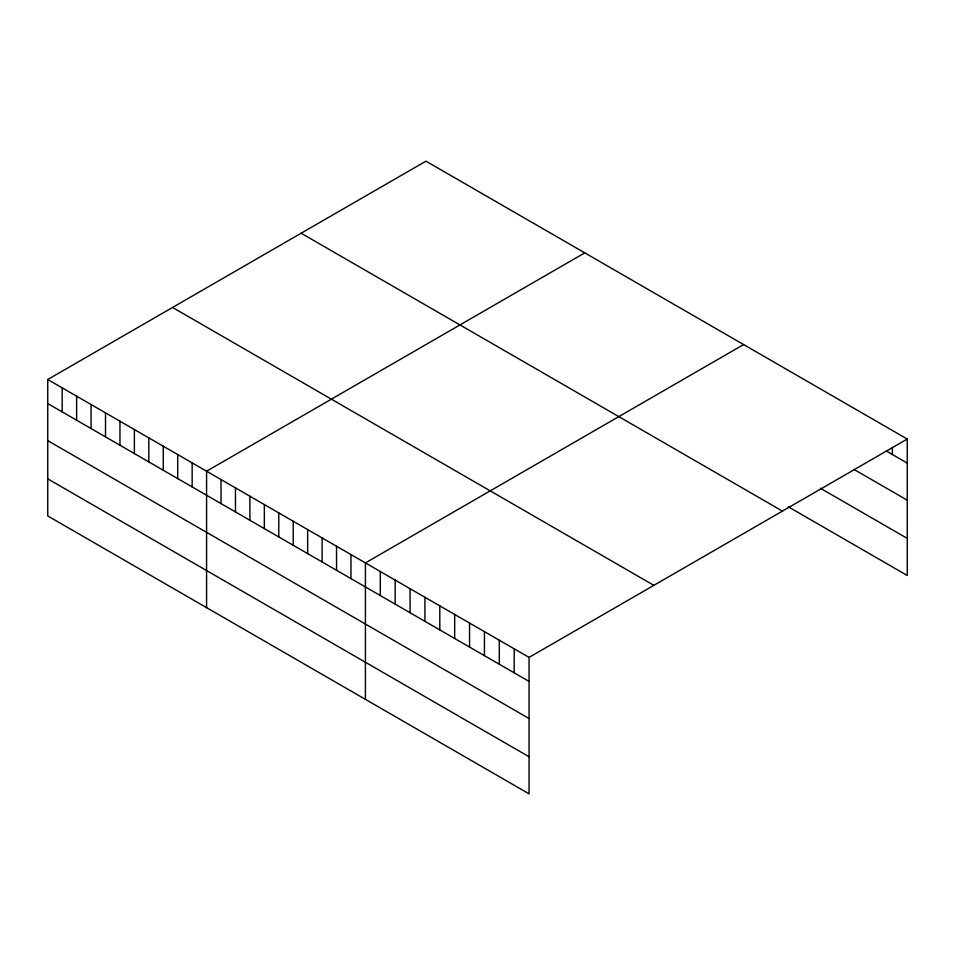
<?xml version="1.0" encoding="UTF-8"?>
<svg xmlns="http://www.w3.org/2000/svg" width="955" height="955" viewBox="0 0 955 955"><rect width="100%" height="100%" fill="white"/><g stroke="black" fill="none" stroke-linecap="round" stroke-linejoin="round"><path stroke-width="1.43" d="M47.75 379.517L529.058 657.398L529.058 793.832L47.75 515.951L47.75 379.517L425.942 161.168L907.25 439.049L907.25 575.483L788.233 506.771M584.77 252.872L206.578 471.221L206.578 607.643M743.599 344.576L365.419 562.913L365.419 699.347M529.058 657.398L907.25 439.049M886.168 450.915L907.25 463.091M853.937 469.394L907.25 500.181M820.464 488.292L907.25 538.393M301.135 233.223L782.443 511.104M172.557 307.462L653.865 585.343M47.75 403.547L529.058 681.428M47.75 440.637L529.058 718.518M47.75 478.849L529.058 756.742M892.376 447.429L892.376 454.496M514.184 648.803L514.184 672.845M499.31 640.22L499.31 664.25M484.436 631.625L484.436 655.667M469.55 623.042L469.55 647.072M454.676 614.447L454.676 638.489M439.801 605.864L439.801 629.894M424.927 597.269L424.927 621.311M410.053 588.686L410.053 612.716M395.167 580.091L395.167 604.133M380.293 571.508L380.293 595.538M350.974 554.58L350.974 578.611M336.542 546.248L336.542 570.278M322.098 537.904L322.098 561.946M307.653 529.571L307.653 553.602M293.221 521.239L293.221 545.269M278.776 512.895L278.776 536.937M264.344 504.562L264.344 528.593M249.9 496.23L249.9 520.26M235.467 487.886L235.467 511.928M221.023 479.553L221.023 503.583M192.146 462.877L192.146 486.907M177.702 454.544L177.702 478.574M163.269 446.212L163.269 470.242M148.825 437.868L148.825 461.898M134.38 429.535L134.38 453.565M119.948 421.203L119.948 445.233M105.504 412.858L105.504 436.889M91.071 404.526L91.071 428.556M76.627 396.182L76.627 420.224M62.194 387.849L62.194 411.88"/></g></svg>
